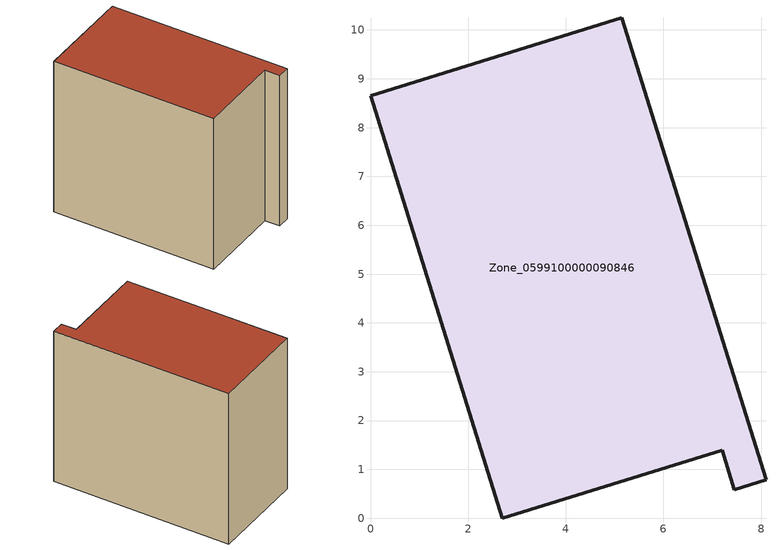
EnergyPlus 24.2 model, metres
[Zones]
Zone_0599100000090846
 floor ground (C_G): 0,8.65 5.14,10.25 8.1,0.79 7.45,0.59 7.2,1.4 2.7,0 z0
 wall outside (C_F): 5.14,10.25 0,8.65 2.7,0 7.2,1.4 7.45,0.59 8.1,0.79 5.14,10.25 z0:8.94
 roof outside (C_R): 8.1,0.79 5.14,10.25 0,8.65 2.7,0 7.2,1.4 7.45,0.59 z8.94
[BUILDING]
Pand.0599100000090846: North Axis=0; Terrain=City; Loads Convergence Tolerance Value=0.04; Temperature Convergence Tolerance Value=0.4; Solar Distribution=FullExterior; Maximum Number of Warmup Days=25; Minimum Number of Warmup Days=1
[Site:Location]
Rotterdam.The.Hague.AP_ZH_NLD Design_Conditions: Latitude=51.96; Longitude=4.45; Time Zone=1; Elevation=-4.5
[SITE:GROUNDTEMPERATURE:BUILDINGSURFACE]
18, 18, 18, 18, 18, 18, 18, 18, 18, 18, 18, 18
[MATERIAL] Thermal Absorptance=0.9; Solar Absorptance=0.7; Visible Absorptance=0.7
Name | Roughness | Thickness | Conductivity | Density | Specific Heat
G.TI.1975-1991 | MediumSmooth | 0.15 | 0.288461 | 540 | 1210
F.TI.1975-1991 | Rough | 0.3 | 0.230769 | 1920 | 840
R.TI.1975-1991 | MediumRough | 0.2 | 0.153846 | 1500 | 1000
[CONSTRUCTION]
C_G: G.TI.1975-1991
C_F: F.TI.1975-1991
C_R: R.TI.1975-1991
[ZONE]
Zone_0599100000090846: Type=1; Multiplier=1; Ceiling Height=Autocalculate; Volume=Autocalculate; Floor Area=autocalculate; Part of Total Floor Area=Yes
[ZONEINFILTRATION:DESIGNFLOWRATE]
Infil_Zone_0599100000090846: Zone or ZoneList or Space or SpaceList=Zone_0599100000090846; Schedule=AlwaysOn; Design Flow Rate Calculation Method=Flow/Area; Flow Rate per Floor Area=0.003; Constant Term Coefficient=1; Temperature Term Coefficient=0; Velocity Term Coefficient=0; Velocity Squared Term Coefficient=0
[HVACTEMPLATE:ZONE:IDEALLOADSAIRSYSTEM]
Zone_0599100000090846: Maximum Heating Supply Air Temperature=50; Minimum Cooling Supply Air Temperature=13; Maximum Heating Supply Air Humidity Ratio=0.0156; Minimum Cooling Supply Air Humidity Ratio=0.0077; Heating Limit=NoLimit; Cooling Limit=NoLimit; Dehumidification Control Type=ConstantSensibleHeatRatio; Cooling Sensible Heat Ratio=0.7; Dehumidification Setpoint=60; Humidification Control Type=None; Humidification Setpoint=30; Outdoor Air Method=None; Outdoor Air Flow Rate per Person=0.00944; Outdoor Air Flow Rate per Zone Floor Area=0; Outdoor Air Flow Rate per Zone=0; Demand Controlled Ventilation Type=None; Outdoor Air Economizer Type=NoEconomizer; Heat Recovery Type=None; Sensible Heat Recovery Effectiveness=0.7; Latent Heat Recovery Effectiveness=0.65
[ZONECONTROL:THERMOSTAT]
ThermostatControl_Zone_0599100000090846: Zone or ZoneList=Zone_0599100000090846; Control Type Schedule=DualSetpointControlType; Control 1=Thermostat_Zone_0599100000090846; Temperature Difference Between Cutout And Setpoint=0
[THERMOSTATSETPOINT:DUALSETPOINT]
Thermostat_Zone_0599100000090846: Heating Setpoint Temperature Schedule=HeatingSetpoint_Zone_0599100000090846; Cooling Setpoint Temperature Schedule=CoolingSetpoint_Zone_0599100000090846
[SCHEDULE:COMPACT]
HeatingSetpoint_Zone_0599100000090846: Through: 12/31, For: AllDays, Until: 24:00, 21
CoolingSetpoint_Zone_0599100000090846: Through: 12/31, For: AllDays, Until: 24:00, 24
DualSetpointControlType: Through: 12/31, For: AllDays, Until: 24:00, 4
AlwaysOn: Through: 12/31, For: AllDays, Until: 24:00, 1
